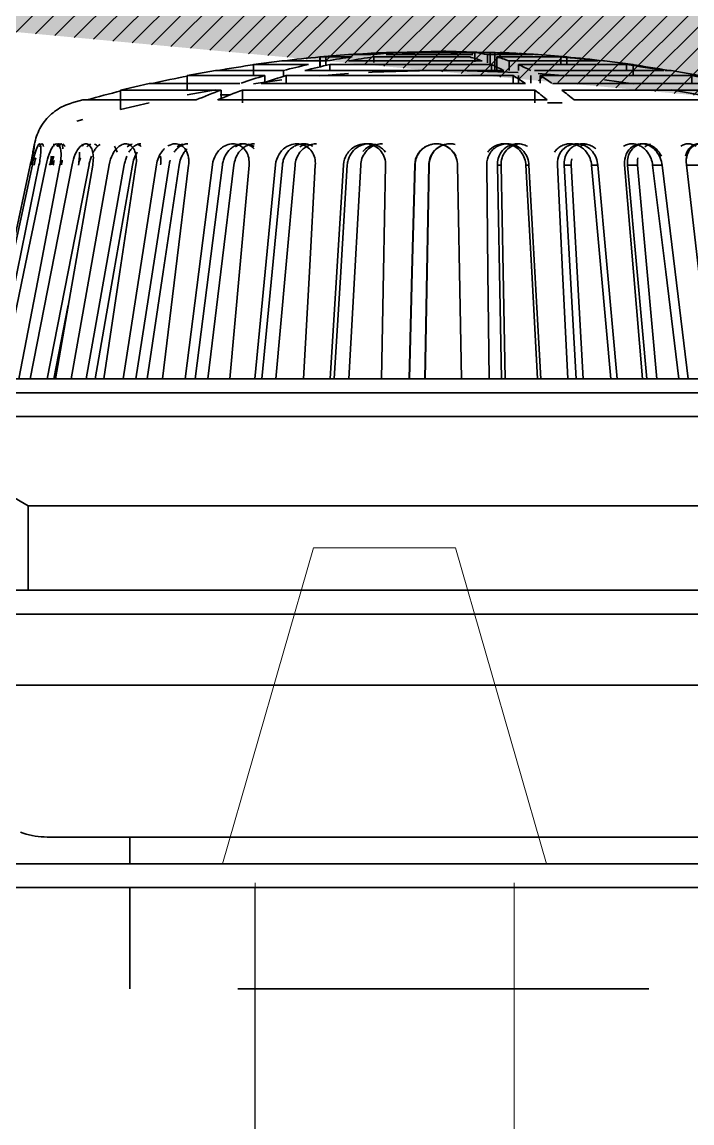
# Model space of a CAD drawing. Header units: millimetres. Extents: x -25371 to 2282244, y -90657 to 147824.
# Drawn here: x 1889915.8 to 1890058, y 2172.3 to 2406 of the extents above; entities that cross this region are included whole.
import ezdxf

# ---------------------------------------------------------------- set-up
doc = ezdxf.new("R2010")
doc.units = ezdxf.units.MM
doc.layers.add('000 - CONCRETE_COL_HATCH_', color=251, linetype='Continuous')
doc.layers.add('A-GLAZ-CURT', color=2, linetype='Continuous', lineweight=35)
doc.layers.add('P-PIPE', color=2, linetype='Continuous', lineweight=35)

# ---------------------------------------------------------------- blocks, each defined once
blk = doc.blocks.new('DPA_CP_Entrance Canopy Lower - Depth 4200-5687027-VS01 - ELEVATION 4')
at = {"layer": 'A-GLAZ-CURT', "lineweight": 9}
for p, q in [((4128.41, 106867.12), (4109.09, 106800)), ((4128.41, 106867.12), (4158.52, 106867.12)), ((4158.52, 106867.12), (4177.85, 106800)), ((4177.85, 106800), (4109.09, 106800)), ((4115.97, 106741.02), (4115.97, 106796.02)), ((4170.97, 106796.02), (4170.97, 106741.02))]:
    blk.add_line(p, q, dxfattribs=at)
at = {"layer": 'A-GLAZ-CURT'}
for p, q in [((4025.98, 106800), (4260.96, 106800)), ((4260.96, 106800), (4025.98, 106800)), ((4265.96, 106795), (4020.97, 106795)), ((4020.98, 106795), (4265.96, 106795))]:
    blk.add_line(p, q, dxfattribs=at)
blk = doc.blocks.new('DPA_CP_Entrance Canopy Lower - Depth 4200-V69-VS01 - ELEVATION 4')
at = {"layer": 'A-GLAZ-CURT', "lineweight": 9}
for p, q in [((4128.41, 106867.12), (4109.09, 106800)), ((4128.41, 106867.12), (4158.52, 106867.12)), ((4158.52, 106867.12), (4177.84, 106800)), ((4177.84, 106800), (4109.09, 106800)), ((4115.97, 106741.02), (4115.97, 106795)), ((4170.97, 106795), (4170.97, 106741.02))]:
    blk.add_line(p, q, dxfattribs=at)
at = {"layer": 'A-GLAZ-CURT'}
for p, q in [((4025.98, 106800), (4260.96, 106800)), ((4260.96, 106800), (4025.98, 106800)), ((4265.96, 106795), (4020.97, 106795)), ((4020.97, 106795), (4265.96, 106795))]:
    blk.add_line(p, q, dxfattribs=at)
blk = doc.blocks.new('DPA_CP_Entrance Canopy Lower - Depth 4200-V70-VS01 - ELEVATION 4')
at = {"layer": 'A-GLAZ-CURT', "lineweight": 9}
for p, q in [((4128.41, 106867.12), (4109.09, 106800)), ((4128.41, 106867.12), (4158.52, 106867.12)), ((4158.52, 106867.12), (4177.84, 106800)), ((4177.84, 106800), (4109.09, 106800)), ((4115.97, 106741.02), (4115.97, 106795)), ((4170.97, 106795), (4170.97, 106741.02))]:
    blk.add_line(p, q, dxfattribs=at)
at = {"layer": 'A-GLAZ-CURT'}
for p, q in [((4025.98, 106800), (4260.96, 106800)), ((4260.96, 106800), (4025.98, 106800)), ((4265.96, 106795), (4020.97, 106795)), ((4020.97, 106795), (4265.96, 106795))]:
    blk.add_line(p, q, dxfattribs=at)
blk = doc.blocks.new('DPA_CP_Entrance Canopy Lower - Depth 4200-V71-VS01 - ELEVATION 4')
at = {"layer": 'A-GLAZ-CURT', "lineweight": 9}
for p, q in [((4128.41, 106867.12), (4109.09, 106800)), ((4128.41, 106867.12), (4158.52, 106867.12)), ((4158.52, 106867.12), (4177.84, 106800)), ((4177.84, 106800), (4109.09, 106800)), ((4115.96, 106741.02), (4115.96, 106795)), ((4170.96, 106795), (4170.96, 106741.02))]:
    blk.add_line(p, q, dxfattribs=at)
at = {"layer": 'A-GLAZ-CURT'}
for p, q in [((4025.98, 106800), (4260.96, 106800)), ((4260.96, 106800), (4025.98, 106800)), ((4265.96, 106795), (4020.97, 106795)), ((4020.97, 106795), (4265.96, 106795))]:
    blk.add_line(p, q, dxfattribs=at)
blk = doc.blocks.new('DPA_CP_Entrance Canopy Lower - Depth 4200-V72-VS01 - ELEVATION 4')
at = {"layer": 'A-GLAZ-CURT', "lineweight": 9}
for p, q in [((4128.41, 106867.12), (4109.09, 106800)), ((4128.41, 106867.12), (4158.52, 106867.12)), ((4158.52, 106867.12), (4177.84, 106800)), ((4177.84, 106800), (4109.09, 106800)), ((4115.96, 106741.02), (4115.96, 106795)), ((4170.96, 106795), (4170.96, 106741.02))]:
    blk.add_line(p, q, dxfattribs=at)
at = {"layer": 'A-GLAZ-CURT'}
for p, q in [((4025.98, 106800), (4260.96, 106800)), ((4260.96, 106800), (4025.98, 106800)), ((4265.96, 106795), (4020.97, 106795)), ((4020.97, 106795), (4265.96, 106795))]:
    blk.add_line(p, q, dxfattribs=at)
blk = doc.blocks.new('DPA_CP_Entrance Canopy Lower - Depth 4200-V73-VS01 - ELEVATION 4')
at = {"layer": 'A-GLAZ-CURT', "lineweight": 9}
for p, q in [((4128.41, 106867.12), (4109.09, 106800)), ((4128.41, 106867.12), (4158.52, 106867.12)), ((4158.52, 106867.12), (4177.84, 106800)), ((4177.84, 106800), (4109.09, 106800)), ((4115.96, 106741.02), (4115.96, 106795)), ((4170.96, 106795), (4170.96, 106741.02))]:
    blk.add_line(p, q, dxfattribs=at)
at = {"layer": 'A-GLAZ-CURT'}
for p, q in [((4025.98, 106800), (4089.57, 106800)), ((4260.96, 106800), (4025.98, 106800)), ((4089.57, 106795), (4020.97, 106795)), ((4020.97, 106795), (4265.96, 106795))]:
    blk.add_line(p, q, dxfattribs=at)
blk = doc.blocks.new('ø100 RD_ - ø100 RD_-4180713-VS01 - ELEVATION 4')
at = {"layer": 'P-PIPE'}
for p, q in [((4121.69, 106970.49), (4115.64, 106969.71)), ((4121.87, 106970.49), (4121.69, 106970.49)), ((4121.69, 106970.49), (4131.27, 106970.49)), ((4135.79, 106971.83), (4129.75, 106971.34)), ((4129.75, 106971.34), (4129.75, 106969.23)), ((4136.58, 106971.34), (4129.75, 106971.34)), ((4129.75, 106971.34), (4129.82, 106971.34)), ((4129.82, 106969.25), (4129.82, 106971.34)), ((4130.98, 106969.51), (4130.98, 106971.34)), ((4130.98, 106971.34), (4135.76, 106971.34)), ((4135.81, 106971.83), (4135.79, 106971.83)), ((4135.79, 106971.83), (4140.58, 106971.83)), ((4135.84, 106970.49), (4164.18, 106970.49)), ((4141.16, 106970.16), (4141.16, 106971.34)), ((4161.54, 106971.34), (4141.16, 106971.34)), ((4145.08, 106971.83), (4143.79, 106971.83)), ((4145.97, 106972.28), (4143.87, 106972.28)), ((4145.16, 106971.83), (4159.56, 106971.83)), ((4156.88, 106972.28), (4150.55, 106972.28)), ((4154.99, 106972.28), (4161.33, 106972.28)), ((4162.2, 106971.83), (4157.3, 106971.83)), ((4162.61, 106970.32), (4162.61, 106972.28)), ((4166.85, 106972.28), (4162.61, 106972.28)), ((4165.29, 106970.05), (4165.29, 106971.83)), ((4165.29, 106971.83), (4174.91, 106971.83)), ((4165.9, 106969.71), (4165.9, 106972.28)), ((4165.9, 106972.28), (4166.97, 106972.28)), ((4166.85, 106968.46), (4166.85, 106972.28)), ((4167.27, 106968.25), (4167.27, 106971.34)), ((4180.9, 106971.34), (4167.27, 106971.34)), ((4169.91, 106968.46), (4169.91, 106970.49)), ((4169.91, 106970.49), (4188.85, 106970.49)), ((4176.08, 106971.83), (4175.38, 106971.83)), ((4175.7, 106971.34), (4181.91, 106971.34)), ((4176.07, 106971.83), (4176.08, 106971.83)), ((4182.13, 106971.34), (4176.08, 106971.83)), ((4180.9, 106969.71), (4180.9, 106971.34)), ((4182.13, 106969.71), (4182.13, 106971.34)), ((4190.19, 106970.49), (4189.96, 106970.49)), ((4190, 106970.49), (4190.19, 106970.49)), ((4196.23, 106969.71), (4190.19, 106970.49)), ((4107.59, 106968.46), (4101.54, 106967.37)), ((4107.99, 106968.46), (4107.58, 106968.46)), ((4107.58, 106968.46), (4121.99, 106968.46)), ((4115.64, 106969.71), (4115.64, 106967.37)), ((4127.29, 106969.71), (4115.64, 106969.71)), ((4115.64, 106969.71), (4115.92, 106969.71)), ((4117.07, 106969.71), (4119.83, 106969.71)), ((4120.41, 106969.71), (4121.7, 106969.71)), ((4121.99, 106968.46), (4121.99, 106967.18)), ((4126.56, 106968.46), (4168.78, 106968.46)), ((4131.86, 106968.46), (4131.86, 106969.71)), ((4166.15, 106969.71), (4131.86, 106969.71)), ((4166.15, 106968.46), (4166.15, 106969.71)), ((4171.88, 106968.46), (4171.88, 106969.71)), ((4194.8, 106969.71), (4171.88, 106969.71)), ((4175.31, 106968.46), (4202.73, 106968.46)), ((4190.17, 106969.71), (4196, 106969.71)), ((4194.8, 106968.46), (4194.8, 106969.71)), ((4196.23, 106967.37), (4196.23, 106969.71)), ((4204.29, 106968.46), (4203.04, 106968.46)), ((4203.89, 106968.46), (4204.29, 106968.46)), ((4210.33, 106967.37), (4204.29, 106968.46)), ((4093.48, 106965.7), (4087.44, 106964.3)), ((4094.12, 106965.7), (4093.48, 106965.7)), ((4093.48, 106965.7), (4112.72, 106965.7)), ((4101.54, 106967.37), (4101.54, 106964.3)), ((4118.02, 106967.37), (4101.61, 106967.37)), ((4103.2, 106967.37), (4107.83, 106967.37)), ((4121.69, 106966.44), (4115.64, 106965.64)), ((4117.3, 106965.7), (4173.38, 106965.7)), ((4118.02, 106965.94), (4118.02, 106967.37)), ((4122.59, 106965.79), (4122.59, 106967.37)), ((4170.75, 106967.37), (4122.59, 106967.37)), ((4135.79, 106967.79), (4129.75, 106967.29)), ((4170.75, 106965.79), (4170.75, 106967.37)), ((4171.88, 106965.79), (4171.88, 106967.37)), ((4174.51, 106965.79), (4174.51, 106967.37)), ((4182.13, 106967.29), (4176.08, 106967.79)), ((4176.48, 106965.79), (4176.48, 106967.37)), ((4208.67, 106967.37), (4176.48, 106967.37)), ((4179.11, 106965.7), (4216.59, 106965.7)), ((4196.23, 106965.64), (4190.19, 106966.44)), ((4204.22, 106967.37), (4210.26, 106967.37)), ((4208.67, 106965.79), (4208.67, 106967.37)), ((4087.44, 106964.3), (4087.44, 106960.15)), ((4108.75, 106964.3), (4087.5, 106964.3)), ((4089.34, 106964.3), (4093.61, 106964.3)), ((4107.58, 106964.37), (4101.54, 106963.26)), ((4108.75, 106962.5), (4108.75, 106964.3)), ((4113.33, 106961.56), (4113.33, 106964.3)), ((4175.35, 106964.3), (4113.33, 106964.3)), ((4175.35, 106961.56), (4175.35, 106964.3)), ((4222.53, 106964.3), (4181.08, 106964.3)), ((4210.33, 106963.26), (4204.29, 106964.37)), ((4079.38, 106962.21), (4077.06, 106961.56)), ((4080.27, 106962.21), (4079.38, 106962.21)), ((4079.38, 106962.21), (4103.46, 106962.21)), ((4093.48, 106961.57), (4087.44, 106960.15)), ((4108.04, 106962.21), (4177.98, 106962.21)), ((4108.55, 106963.26), (4110.58, 106963.26)), ((4110.54, 106963.26), (4108.55, 106963.26)), ((4178.08, 106961.57), (4181.18, 106961.57)), ((4181.16, 106961.57), (4179.11, 106961.57)), ((4183.71, 106962.21), (4230.45, 106962.21)), ((4079.38, 106958.03), (4078.15, 106957.68)), ((4069.22, 106953.2), (4069.1, 106952.62)), ((4168.21, 106948.35), (4167.42, 106948.35)), ((4174.12, 106948.35), (4173.48, 106948.35)), ((4183.11, 106948.35), (4181.63, 106948.35)), ((4188.75, 106948.35), (4187.41, 106948.35)), ((4197.18, 106948.35), (4195.06, 106948.35)), ((4202.38, 106948.35), (4200.38, 106948.35)), ((4210, 106948.35), (4207.56, 106948.35)), ((4076.3, 106918.66), (4073.29, 106903.02)), ((4062.8, 106903.02), (4089.85, 106903.02)), ((4069.72, 106903.02), (4065.82, 106903.02)), ((4066.11, 106903.02), (4069.72, 106903.02)), ((4069.96, 106903.02), (4066.28, 106903.02)), ((4066.98, 106903.02), (4068.22, 106903.02)), ((4071.01, 106903.02), (4067.04, 106903.02)), ((4067.16, 106903.02), (4071.01, 106903.02)), ((4069.75, 106903.02), (4067.16, 106903.02)), ((4068.22, 106903.02), (4071.83, 106903.02)), ((4071.01, 106903.02), (4069.75, 106903.02)), ((4071.83, 106903.02), (4077.2, 106903.02)), ((4078.78, 106903.02), (4072.29, 106903.02)), ((4078.99, 106903.02), (4073.29, 106903.02)), ((4077.2, 106903.02), (4073.59, 106903.02)), ((4073.59, 106903.02), (4076.9, 106903.02)), ((4075.46, 106903.02), (4078.99, 106903.02)), ((4078.93, 106903.02), (4075.46, 106903.02)), ((4076.9, 106903.02), (4080.1, 106903.02)), ((4080.1, 106903.02), (4087.08, 106903.02)), ((4088.54, 106903.02), (4081.77, 106903.02)), ((4089.31, 106903.02), (4082.04, 106903.02)), ((4087.08, 106903.02), (4083.87, 106903.02)), ((4083.87, 106903.02), (4087.97, 106903.02)), ((4086.2, 106903.02), (4089.31, 106903.02)), ((4088.29, 106903.02), (4086.2, 106903.02)), ((4087.97, 106903.02), (4090.68, 106903.02)), ((4089.85, 106903.02), (4250.24, 106903.02)), ((4090.68, 106903.02), (4094.75, 106903.02)), ((4101.39, 106903.02), (4092.26, 106903.02)), ((4101.66, 106903.02), (4093.05, 106903.02)), ((4094.75, 106903.02), (4099.04, 106903.02)), ((4099.04, 106903.02), (4096.34, 106903.02)), ((4096.34, 106903.02), (4101.12, 106903.02)), ((4099.06, 106903.02), (4101.66, 106903.02)), ((4101.48, 106903.02), (4099.06, 106903.02)), ((4101.12, 106903.02), (4103.24, 106903.02)), ((4103.24, 106903.02), (4112.74, 106903.02)), ((4115.19, 106903.02), (4105.83, 106903.02)), ((4115.65, 106903.02), (4105.96, 106903.02)), ((4112.74, 106903.02), (4110.61, 106903.02)), ((4110.61, 106903.02), (4115.92, 106903.02)), ((4113.65, 106903.02), (4115.65, 106903.02)), ((4115.65, 106903.02), (4113.65, 106903.02)), ((4115.92, 106903.02), (4117.4, 106903.02)), ((4117.4, 106903.02), (4127.75, 106903.02)), ((4130.74, 106903.02), (4119.94, 106903.02)), ((4130.87, 106903.02), (4120.39, 106903.02)), ((4127.75, 106903.02), (4126.27, 106903.02)), ((4126.27, 106903.02), (4131.95, 106903.02)), ((4129.52, 106903.02), (4130.87, 106903.02)), ((4130.86, 106903.02), (4129.52, 106903.02)), ((4132.74, 106903.02), (4143.61, 106903.02)), ((4146.75, 106903.02), (4135.86, 106903.02)), ((4146.85, 106903.02), (4135.9, 106903.02)), ((4142.82, 106903.02), (4148.7, 106903.02)), ((4148.77, 106903.02), (4159.85, 106903.02)), ((4163.1, 106903.02), (4151.95, 106903.02)), ((4163.1, 106903.02), (4152.02, 106903.02)), ((4159.78, 106903.02), (4165.67, 106903.02)), ((4165.03, 106903.02), (4175.28, 106903.02)), ((4179.14, 106903.02), (4168.26, 106903.02)), ((4179.43, 106903.02), (4168.36, 106903.02)), ((4176.62, 106903.02), (4182.35, 106903.02)), ((4182.35, 106903.02), (4181.01, 106903.02)), ((4181.01, 106903.02), (4191.48, 106903.02)), ((4184.13, 106903.02), (4185.6, 106903.02)), ((4194.47, 106903.02), (4184.13, 106903.02)), ((4185.6, 106903.02), (4184.13, 106903.02)), ((4194.51, 106903.02), (4184.42, 106903.02)), ((4191.48, 106903.02), (4192.83, 106903.02)), ((4192.83, 106903.02), (4198.22, 106903.02)), ((4198.22, 106903.02), (4196.22, 106903.02)), ((4196.22, 106903.02), (4205.91, 106903.02)), ((4199.13, 106903.02), (4201.26, 106903.02)), ((4208.63, 106903.02), (4199.13, 106903.02)), ((4201.26, 106903.02), (4199.14, 106903.02)), ((4209.29, 106903.02), (4199.44, 106903.02)), ((4205.91, 106903.02), (4207.92, 106903.02)), ((4207.92, 106903.02), (4212.81, 106903.02)), ((4235.24, 106900), (4035.05, 106900)), ((4035.05, 106900), (4076.63, 106900)), ((4232.6, 106900), (4039.08, 106900)), ((4040.25, 106900), (4079.27, 106900)), ((4089.85, 106900), (4055.2, 106900)), ((4055.58, 106900), (4222.02, 106900)), ((4175.29, 106900), (4062.91, 106900)), ((4064.41, 106900), (4094.33, 106900)), ((4076.63, 106900), (4261.76, 106900)), ((4079.27, 106900), (4261.09, 106900)), ((4256.29, 106900), (4089.85, 106900)), ((4094.33, 106900), (4119.9, 106900)), ((4120.68, 106900), (4230.7, 106900)), ((4217.54, 106900), (4176.39, 106900)), ((4035.05, 106894.96), (4067.81, 106876.05)), ((4035.05, 106894.96), (4076.63, 106894.96)), ((4076.63, 106894.96), (4035.05, 106894.96)), ((4035.05, 106894.96), (4235.24, 106894.96)), ((4235.24, 106894.96), (4064.71, 106894.96)), ((4068.29, 106894.96), (4098.43, 106894.96)), ((4213.44, 106894.96), (4068.62, 106894.96)), ((4076.63, 106894.96), (4261.22, 106894.96)), ((4261.76, 106894.96), (4076.63, 106894.96)), ((4098.43, 106894.96), (4175.28, 106894.96)), ((4175.65, 106894.96), (4243.25, 106894.96)), ((4067.81, 106876.05), (4067.81, 106858.09)), ((4098.12, 106876.05), (4067.81, 106876.05)), ((4068.15, 106876.05), (4213.75, 106876.05)), ((4231.47, 106876.05), (4098.12, 106876.05)), ((4024.91, 106858.09), (4245.82, 106858.09)), ((4261.24, 106858.09), (4066.06, 106858.09)), ((4098.12, 106858.09), (4067.81, 106858.09)), ((4068.15, 106858.09), (4213.75, 106858.09)), ((4175.28, 106858.09), (4098.12, 106858.09)), ((4243.73, 106858.09), (4175.76, 106858.09)), ((4025.75, 106853.02), (4245.82, 106853.02)), ((4261.14, 106853.02), (4066.06, 106853.02)), ((4090.19, 106837.95), (4055.72, 106837.95)), ((4064.38, 106837.95), (4221.68, 106837.95)), ((4083.18, 106837.95), (4119.83, 106837.95)), ((4260.43, 106837.95), (4083.18, 106837.95)), ((4230.74, 106837.95), (4090.19, 106837.95)), ((4119.94, 106837.95), (4228.69, 106837.95)), ((4089.41, 106805.71), (4089.41, 106800)), ((4089.41, 106805.71), (4199.58, 106805.71)), ((4112.29, 106805.71), (4089.57, 106805.71)), ((4222.46, 106805.71), (4112.29, 106805.71)), ((4199.58, 106805.71), (4222.3, 106805.71)), ((4089.41, 106795), (4089.41, 106773.48)), ((4112.29, 106773.48), (4199.58, 106773.48)), ((4199.58, 106773.48), (4112.29, 106773.48))]:
    blk.add_line(p, q, dxfattribs=at)
at = {"layer": 'P-PIPE', "flags": 128}
for points in [[(4155.94, 106972.53), (4140.63, 106972.12), (4140.06, 106972.09)], [(4171.82, 106972.09), (4156.51, 106972.53), (4155.94, 106972.53)], [(4155.94, 106968.5), (4140.84, 106968.1), (4140.06, 106968.06)], [(4171.82, 106968.06), (4156.72, 106968.5), (4155.94, 106968.5)], [(4069.22, 106953.2), (4069.33, 106953.63), (4069.44, 106954.06), (4069.58, 106954.48), (4069.73, 106954.9), (4069.9, 106955.31), (4070.08, 106955.71), (4070.28, 106956.11), (4070.5, 106956.49), (4070.73, 106956.87), (4070.98, 106957.24), (4071.24, 106957.6), (4071.51, 106957.94), (4071.8, 106958.28), (4072.1, 106958.6), (4072.42, 106958.92), (4072.75, 106959.22), (4073.08, 106959.5), (4073.43, 106959.77), (4073.79, 106960.03), (4074.16, 106960.28), (4074.54, 106960.5), (4074.93, 106960.72), (4075.33, 106960.91), (4075.73, 106961.1), (4076.15, 106961.26), (4076.56, 106961.41), (4076.99, 106961.54), (4077.04, 106961.56)], [(4058.64, 106903.02), (4063.44, 106925.69), (4068.25, 106948.35)], [(4068.7, 106948.45), (4063.87, 106925.74), (4059.05, 106903.02)], [(4060.78, 106903.02), (4065.44, 106925.69), (4070.1, 106948.35)], [(4071.63, 106948.45), (4066.92, 106925.74), (4062.21, 106903.02)], [(4065.82, 106903.02), (4070.19, 106925.69), (4074.56, 106948.35)], [(4077.12, 106948.45), (4072.67, 106925.74), (4068.22, 106903.02)], [(4071.83, 106903.02), (4076.28, 106925.74), (4080.73, 106948.45)], [(4073.59, 106903.02), (4077.54, 106925.69), (4081.5, 106948.35)], [(4085, 106948.45), (4080.95, 106925.74), (4076.9, 106903.02)], [(4080.1, 106903.02), (4084.16, 106925.74), (4088.21, 106948.45)], [(4089.94, 106948.35), (4085.99, 106925.69), (4082.04, 106903.02)], [(4083.87, 106903.02), (4087.28, 106925.69), (4090.69, 106948.35)], [(4095.04, 106948.45), (4091.51, 106925.74), (4087.97, 106903.02)], [(4090.68, 106903.02), (4094.22, 106925.74), (4097.75, 106948.45)], [(4099.87, 106948.35), (4096.46, 106925.69), (4093.05, 106903.02)], [(4096.34, 106903.02), (4099.1, 106925.69), (4101.87, 106948.35)], [(4106.93, 106948.45), (4104.02, 106925.74), (4101.12, 106903.02)], [(4103.24, 106903.02), (4106.15, 106925.74), (4109.06, 106948.45)], [(4111.49, 106948.35), (4108.72, 106925.69), (4105.96, 106903.02)], [(4110.61, 106903.02), (4112.65, 106925.69), (4114.69, 106948.35)], [(4120.31, 106948.45), (4118.12, 106925.74), (4115.92, 106903.02)], [(4117.4, 106903.02), (4119.6, 106925.74), (4121.79, 106948.45)], [(4124.47, 106948.35), (4122.43, 106925.69), (4120.39, 106903.02)], [(4126.27, 106903.02), (4127.52, 106925.69), (4128.77, 106948.35)], [(4134.77, 106948.45), (4133.36, 106925.74), (4131.95, 106903.02)], [(4132.74, 106903.02), (4134.15, 106925.74), (4135.56, 106948.45)], [(4138.4, 106948.35), (4137.15, 106925.69), (4135.9, 106903.02)], [(4142.82, 106903.02), (4143.25, 106925.69), (4143.67, 106948.35)], [(4149.88, 106948.45), (4149.29, 106925.74), (4148.7, 106903.02)], [(4148.77, 106903.02), (4149.36, 106925.74), (4149.95, 106948.45)], [(4152.86, 106948.35), (4152.44, 106925.69), (4152.02, 106903.02)], [(4152.09, 106903.02), (4152.51, 106925.69), (4152.93, 106948.35)], [(4159.78, 106903.02), (4159.36, 106925.69), (4158.94, 106948.35)], [(4165.16, 106948.45), (4165.42, 106925.74), (4165.67, 106903.02)], [(4167.42, 106948.35), (4167.84, 106925.69), (4168.26, 106903.02)], [(4169.05, 106903.02), (4168.63, 106925.69), (4168.21, 106948.35)], [(4173.48, 106948.35), (4174.72, 106925.69), (4175.97, 106903.02)], [(4176.62, 106903.02), (4175.37, 106925.69), (4174.12, 106948.35)], [(4180.17, 106948.45), (4181.26, 106925.74), (4182.35, 106903.02)], [(4181.63, 106948.35), (4182.88, 106925.69), (4184.13, 106903.02)], [(4185.6, 106903.02), (4184.36, 106925.69), (4183.11, 106948.35)], [(4187.41, 106948.35), (4189.45, 106925.69), (4191.48, 106903.02)], [(4192.83, 106903.02), (4190.79, 106925.69), (4188.75, 106948.35)], [(4194.44, 106948.45), (4196.33, 106925.74), (4198.22, 106903.02)], [(4195.06, 106948.35), (4197.1, 106925.69), (4199.13, 106903.02)], [(4201.26, 106903.02), (4199.22, 106925.69), (4197.18, 106948.35)], [(4200.38, 106948.35), (4203.15, 106925.69), (4205.91, 106903.02)], [(4207.92, 106903.02), (4205.15, 106925.69), (4202.38, 106948.35)], [(4207.55, 106948.45), (4210.18, 106925.74), (4212.81, 106903.02)], [(4071.84, 106805.71), (4071.2, 106805.72), (4070.55, 106805.76), (4069.91, 106805.83), (4069.27, 106805.92), (4068.64, 106806.03), (4068.01, 106806.17), (4067.39, 106806.34), (4066.77, 106806.53), (4066.16, 106806.74)], [(4119.78, 106805.71), (4116.77, 106805.71), (4113.83, 106805.71), (4110.95, 106805.71), (4108.15, 106805.71), (4105.42, 106805.71), (4102.77, 106805.71), (4100.21, 106805.71), (4097.73, 106805.71), (4095.35, 106805.71), (4093.07, 106805.71), (4090.89, 106805.71), (4088.81, 106805.71), (4086.83, 106805.71), (4084.97, 106805.71), (4083.23, 106805.71), (4081.59, 106805.71), (4080.08, 106805.71), (4078.69, 106805.71), (4077.42, 106805.71), (4076.28, 106805.71), (4075.27, 106805.71), (4074.38, 106805.71), (4073.63, 106805.71), (4073, 106805.71), (4072.51, 106805.71), (4072.16, 106805.71), (4071.93, 106805.71), (4071.84, 106805.71)], [(4071.84, 106805.71), (4071.91, 106805.71), (4072.11, 106805.71), (4072.45, 106805.71), (4072.92, 106805.71), (4073.52, 106805.71), (4074.25, 106805.71), (4075.12, 106805.71), (4076.11, 106805.71), (4077.23, 106805.71), (4078.48, 106805.71), (4079.85, 106805.71), (4081.34, 106805.71), (4082.96, 106805.71), (4084.69, 106805.71), (4086.53, 106805.71), (4088.48, 106805.71), (4090.55, 106805.71), (4092.71, 106805.71), (4094.98, 106805.71), (4097.35, 106805.71), (4099.81, 106805.71), (4100.77, 106805.71)], [(4100.77, 106805.71), (4103.35, 106805.71), (4106.01, 106805.71), (4108.76, 106805.71), (4111.58, 106805.71), (4114.47, 106805.71), (4117.43, 106805.71), (4120.45, 106805.71), (4123.53, 106805.71), (4126.66, 106805.71), (4129.84, 106805.71), (4133.05, 106805.71), (4136.31, 106805.71), (4139.59, 106805.71), (4142.91, 106805.71), (4146.24, 106805.71), (4149.59, 106805.71), (4152.94, 106805.71), (4156.31, 106805.71), (4159.67, 106805.71), (4163.03, 106805.71), (4166.37, 106805.71), (4169.7, 106805.71), (4173.01, 106805.71), (4176.29, 106805.71), (4179.53, 106805.71), (4182.74, 106805.71), (4185.91, 106805.71), (4189.03, 106805.71), (4192.09, 106805.71), (4195.1, 106805.71), (4198.04, 106805.71), (4200.92, 106805.71), (4203.73, 106805.71), (4206.46, 106805.71), (4209.1, 106805.71)], [(4175.27, 106805.71), (4172.28, 106805.71), (4168.97, 106805.71), (4165.64, 106805.71), (4162.29, 106805.71), (4158.93, 106805.71), (4155.57, 106805.71), (4152.2, 106805.71), (4148.85, 106805.71), (4145.5, 106805.71), (4142.17, 106805.71), (4138.87, 106805.71), (4135.59, 106805.71), (4132.34, 106805.71), (4129.13, 106805.71), (4125.96, 106805.71), (4122.85, 106805.71), (4119.93, 106805.71)], [(4211.11, 106805.71), (4208.53, 106805.71), (4205.86, 106805.71), (4203.11, 106805.71), (4200.29, 106805.71), (4197.4, 106805.71), (4194.44, 106805.71), (4191.42, 106805.71), (4188.34, 106805.71), (4185.21, 106805.71), (4182.04, 106805.71), (4178.82, 106805.71), (4175.57, 106805.71)]]:
    blk.add_lwpolyline(points, dxfattribs=at)
at = {"layer": 'P-PIPE'}
for centre, ratio, start_param, end_param in [((4155.36, 106683.42), 0.981627, 0.090111, 0.118284), ((4153.65, 106683.42), 0.656059, 0.090111, 0.118284), ((4155.36, 106683.42), 0.981627, 0.04049, 0.068952), ((4158.22, 106683.42), 0.656059, 0.090111, 0.118284), ((4153.65, 106683.42), 0.656059, 0.04049, 0.068952), ((4158.22, 106683.42), 0.656059, 0.04049, 0.068952), ((4153.07, 106683.42), 0.325568, 6.214233, 6.242695), ((4153.65, 106683.42), 0.656059, 6.235702, 6.242695), ((4153.07, 106683.42), 0.325568, 6.164901, 6.193074), ((4158.8, 106683.42), 0.325568, 6.214233, 6.242695), ((4155.36, 106683.42), 0.981627, 6.214233, 6.242695), ((4158.8, 106683.42), 0.325568, 6.164901, 6.193074), ((4156.51, 106683.42), 0.981627, 6.229237, 6.242695), ((4156.51, 106683.42), 0.981627, 6.214233, 6.228464), ((4155.36, 106683.42), 0.981627, 6.164901, 6.193074), ((4156.51, 106683.42), 0.981627, 6.164901, 6.193074), ((4155.36, 106683.42), 0.981627, 0.139437, 0.167713), ((4153.65, 106683.42), 0.656059, 0.139437, 0.167713), ((4158.22, 106683.42), 0.656059, 0.139437, 0.167713), ((4153.07, 106683.42), 0.325568, 6.115472, 6.143748), ((4158.8, 106683.42), 0.325568, 6.115472, 6.143748), ((4155.36, 106683.42), 0.981627, 6.115472, 6.143748), ((4156.51, 106683.42), 0.981627, 6.115472, 6.143748), ((4155.36, 106683.42), 0.981627, 0.190447, 0.217496), ((4153.65, 106683.42), 0.656059, 0.188995, 0.215979), ((4158.22, 106683.42), 0.656059, 0.188995, 0.215979), ((4153.07, 106683.42), 0.325568, 6.067206, 6.094191), ((4158.8, 106683.42), 0.325568, 6.067206, 6.094191), ((4155.36, 106683.42), 0.981627, 6.065689, 6.094191), ((4155.36, 106683.42), 0.981627, 0.241454, 0.267805), ((4153.65, 106683.42), 0.656059, 0.238983, 0.267805), ((4158.22, 106683.42), 0.656059, 0.238983, 0.267805), ((4153.07, 106683.42), 0.325568, 6.01538, 6.044202), ((4158.8, 106683.42), 0.325568, 6.01538, 6.044202)]:
    blk.add_ellipse(centre, major_axis=(0, 289.09), ratio=ratio, start_param=start_param, end_param=end_param, dxfattribs=at)
for points, knots in [([(4068.25, 106948.35), (4068.36, 106948.87), (4068.57, 106949.91), (4068.84, 106951.29), (4069.04, 106952.33), (4069.16, 106952.9), (4069.19, 106952.92), (4069.12, 106952.29), (4068.88, 106950.78), (4068.59, 106949.23), (4068.43, 106948.45)], [0, 0, 0, 0, 0.111111, 0.222222, 0.333333, 0.444444, 0.555556, 0.666667, 0.833333, 1, 1, 1, 1]), ([(4070.1, 106948.35), (4070.21, 106948.87), (4070.39, 106949.91), (4070.52, 106951.29), (4070.51, 106952.33), (4070.36, 106952.9), (4070.11, 106952.92), (4069.74, 106952.29), (4069.24, 106950.78), (4068.87, 106949.23), (4068.7, 106948.45)], [0, 0, 0, 0, 0.111111, 0.222222, 0.333333, 0.444444, 0.555556, 0.666667, 0.833333, 1, 1, 1, 1]), ([(4074.56, 106948.35), (4074.67, 106948.87), (4074.81, 106949.91), (4074.8, 106951.29), (4074.57, 106952.33), (4074.17, 106952.9), (4073.65, 106952.92), (4072.97, 106952.29), (4072.22, 106950.78), (4071.8, 106949.23), (4071.63, 106948.45)], [0, 0, 0, 0, 0.111111, 0.222222, 0.333333, 0.444444, 0.555556, 0.666667, 0.833333, 1, 1, 1, 1]), ([(4081.5, 106948.35), (4081.6, 106948.87), (4081.69, 106949.91), (4081.54, 106951.29), (4081.1, 106952.33), (4080.46, 106952.9), (4079.68, 106952.92), (4078.73, 106952.29), (4077.75, 106950.78), (4077.28, 106949.23), (4077.12, 106948.45)], [0, 0, 0, 0, 0.111111, 0.222222, 0.333333, 0.444444, 0.555556, 0.666667, 0.833333, 1, 1, 1, 1]), ([(4090.69, 106948.35), (4090.78, 106948.87), (4090.83, 106949.91), (4090.54, 106951.29), (4089.91, 106952.33), (4089.04, 106952.9), (4088.03, 106952.92), (4086.83, 106952.29), (4085.65, 106950.78), (4085.15, 106949.23), (4085, 106948.45)], [0, 0, 0, 0, 0.111111, 0.222222, 0.333333, 0.444444, 0.555556, 0.666667, 0.833333, 1, 1, 1, 1]), ([(4096.78, 106951.91), (4096.56, 106951.7), (4096.04, 106951.11), (4095.39, 106949.94), (4095.12, 106948.95), (4095.04, 106948.45)], [0.4285714, 0.4285714, 0.4285714, 0.4285714, 0.5714286, 0.7857143, 1, 1, 1, 1]), ([(4101.87, 106948.35), (4101.92, 106948.69), (4101.95, 106949.36), (4101.78, 106950.64), (4101.2, 106951.87), (4100.15, 106952.71), (4099.39, 106952.89), (4099, 106952.89)], [0, 0, 0, 0, 0.142857, 0.285714, 0.571429, 0.785714, 1, 1, 1, 1]), ([(4101.53, 106951.81), (4101.31, 106951.59), (4100.8, 106950.99), (4100.18, 106949.82), (4099.93, 106948.84), (4099.87, 106948.35)], [0.2, 0.2, 0.2, 0.2, 0.4, 0.7, 1, 1, 1, 1]), ([(4114.69, 106948.35), (4114.75, 106948.87), (4114.7, 106949.91), (4114.17, 106951.29), (4113.22, 106952.33), (4111.98, 106952.9), (4110.6, 106952.92), (4109.03, 106952.29), (4107.57, 106950.78), (4107.03, 106949.23), (4106.93, 106948.45)], [0, 0, 0, 0, 0.111111, 0.222222, 0.333333, 0.444444, 0.555556, 0.666667, 0.833333, 1, 1, 1, 1]), ([(4109.06, 106948.45), (4109.1, 106948.77), (4109.24, 106949.41), (4109.72, 106950.62), (4110.51, 106951.66), (4111.25, 106952.21), (4111.51, 106952.36)], [0, 0, 0, 0, 0.2, 0.4, 0.8, 1, 1, 1, 1]), ([(4113.97, 106952.36), (4113.43, 106952.05), (4112.59, 106951.29), (4111.78, 106949.82), (4111.54, 106948.84), (4111.49, 106948.35)], [0, 0, 0, 0, 0.4, 0.7, 1, 1, 1, 1]), ([(4128.77, 106948.35), (4128.81, 106948.87), (4128.71, 106949.91), (4128.08, 106951.29), (4127.01, 106952.33), (4125.64, 106952.9), (4124.14, 106952.92), (4122.45, 106952.29), (4120.91, 106950.78), (4120.39, 106949.23), (4120.31, 106948.45)], [0, 0, 0, 0, 0.111111, 0.222222, 0.333333, 0.444444, 0.555556, 0.666667, 0.833333, 1, 1, 1, 1]), ([(4121.79, 106948.45), (4121.82, 106948.77), (4121.94, 106949.41), (4122.43, 106950.62), (4123.24, 106951.66), (4124.03, 106952.21), (4124.31, 106952.36)], [0, 0, 0, 0, 0.2, 0.4, 0.8, 1, 1, 1, 1]), ([(4127, 106952.36), (4126.43, 106952.05), (4125.53, 106951.29), (4124.71, 106949.82), (4124.5, 106948.84), (4124.47, 106948.35)], [0, 0, 0, 0, 0.4, 0.7, 1, 1, 1, 1]), ([(4143.67, 106948.35), (4143.69, 106948.87), (4143.55, 106949.91), (4142.84, 106951.29), (4141.68, 106952.33), (4140.22, 106952.9), (4138.64, 106952.92), (4136.88, 106952.29), (4135.31, 106950.78), (4134.82, 106949.23), (4134.77, 106948.45)], [0, 0, 0, 0, 0.111111, 0.222222, 0.333333, 0.444444, 0.555556, 0.666667, 0.833333, 1, 1, 1, 1]), ([(4135.56, 106948.45), (4135.58, 106948.77), (4135.68, 106949.41), (4136.15, 106950.62), (4136.97, 106951.66), (4137.78, 106952.21), (4138.07, 106952.36)], [0, 0, 0, 0, 0.2, 0.4, 0.8, 1, 1, 1, 1]), ([(4140.9, 106952.36), (4140.32, 106952.05), (4139.41, 106951.29), (4138.6, 106949.82), (4138.41, 106948.84), (4138.4, 106948.35)], [0, 0, 0, 0, 0.4, 0.7, 1, 1, 1, 1]), ([(4158.94, 106948.35), (4158.94, 106948.87), (4158.77, 106949.91), (4157.99, 106951.29), (4156.78, 106952.33), (4155.28, 106952.9), (4153.67, 106952.92), (4151.9, 106952.29), (4150.34, 106950.78), (4149.9, 106949.23), (4149.88, 106948.45)], [0, 0, 0, 0, 0.111111, 0.222222, 0.333333, 0.444444, 0.555556, 0.666667, 0.833333, 1, 1, 1, 1]), ([(4149.95, 106948.45), (4149.96, 106948.77), (4150.04, 106949.41), (4150.47, 106950.62), (4151.28, 106951.66), (4152.09, 106952.21), (4152.38, 106952.36)], [0, 0, 0, 0, 0.2, 0.4, 0.8, 1, 1, 1, 1]), ([(4155.26, 106952.36), (4154.68, 106952.05), (4153.78, 106951.29), (4153.01, 106949.82), (4152.86, 106948.84), (4152.86, 106948.35)], [0, 0, 0, 0, 0.4, 0.7, 1, 1, 1, 1]), ([(4156.61, 106952.36), (4157.19, 106952.05), (4157.96, 106951.4), (4158.47, 106950.55), (4158.6, 106950.25)], [0, 0, 0, 0, 0.4, 0.6, 0.6, 0.6, 0.6]), ([(4174.12, 106948.35), (4174.1, 106948.87), (4173.9, 106949.91), (4173.08, 106951.29), (4171.86, 106952.33), (4170.36, 106952.9), (4168.77, 106952.92), (4167.03, 106952.29), (4165.54, 106950.78), (4165.16, 106949.23), (4165.16, 106948.45)], [0, 0, 0, 0, 0.111111, 0.222222, 0.333333, 0.444444, 0.555556, 0.666667, 0.833333, 1, 1, 1, 1]), ([(4169.65, 106952.36), (4169.08, 106952.05), (4168.22, 106951.29), (4167.52, 106949.82), (4167.4, 106948.84), (4167.42, 106948.35)], [0, 0, 0, 0, 0.4, 0.7, 1, 1, 1, 1]), ([(4170.97, 106952.36), (4171.56, 106952.05), (4172.47, 106951.29), (4173.27, 106949.82), (4173.46, 106948.84), (4173.48, 106948.35)], [0, 0, 0, 0, 0.4, 0.7, 1, 1, 1, 1]), ([(4188.75, 106948.35), (4188.71, 106948.87), (4188.48, 106949.91), (4187.66, 106951.29), (4186.45, 106952.33), (4185, 106952.9), (4183.48, 106952.92), (4181.83, 106952.29), (4180.45, 106950.78), (4180.13, 106949.23), (4180.17, 106948.45)], [0, 0, 0, 0, 0.111111, 0.222222, 0.333333, 0.444444, 0.555556, 0.666667, 0.833333, 1, 1, 1, 1]), ([(4183.61, 106952.36), (4183.09, 106952.05), (4182.29, 106951.29), (4181.67, 106949.82), (4181.59, 106948.84), (4181.63, 106948.35)], [0, 0, 0, 0, 0.4, 0.7, 1, 1, 1, 1]), ([(4184.88, 106952.36), (4185.45, 106952.05), (4186.34, 106951.29), (4187.16, 106949.82), (4187.37, 106948.84), (4187.41, 106948.35)], [0, 0, 0, 0, 0.4, 0.7, 1, 1, 1, 1]), ([(4202.38, 106948.35), (4202.33, 106948.87), (4202.07, 106949.91), (4201.26, 106951.29), (4200.12, 106952.33), (4198.76, 106952.9), (4197.35, 106952.92), (4195.85, 106952.29), (4194.62, 106950.78), (4194.38, 106949.23), (4194.44, 106948.45)], [0, 0, 0, 0, 0.111111, 0.222222, 0.333333, 0.444444, 0.555556, 0.666667, 0.833333, 1, 1, 1, 1]), ([(4196.74, 106952.36), (4196.26, 106952.05), (4195.56, 106951.29), (4195.04, 106949.82), (4195, 106948.84), (4195.06, 106948.35)], [0, 0, 0, 0, 0.4, 0.7, 1, 1, 1, 1]), ([(4197.9, 106952.36), (4198.44, 106952.05), (4199.29, 106951.29), (4200.1, 106949.82), (4200.33, 106948.84), (4200.38, 106948.35)], [0, 0, 0, 0, 0.4, 0.7, 1, 1, 1, 1]), ([(4202.25, 106950.3), (4201.96, 106950.88), (4201.37, 106951.66), (4200.63, 106952.21), (4200.37, 106952.36)], [0.4, 0.4, 0.4, 0.4, 0.8, 1, 1, 1, 1]), ([(4208.62, 106952.36), (4208.22, 106952.05), (4207.71, 106951.4), (4207.43, 106950.55), (4207.36, 106950.25)], [0, 0, 0, 0, 0.4, 0.6, 0.6, 0.6, 0.6]), ([(4214.6, 106948.35), (4214.53, 106948.87), (4214.26, 106949.91), (4213.5, 106951.29), (4212.44, 106952.33), (4211.21, 106952.9), (4209.96, 106952.92), (4208.65, 106952.29), (4207.61, 106950.78), (4207.45, 106949.23), (4207.55, 106948.45)], [0, 0, 0, 0, 0.111111, 0.222222, 0.333333, 0.444444, 0.555556, 0.666667, 0.833333, 1, 1, 1, 1]), ([(4072.76, 106950.25), (4072.73, 106950.1), (4072.61, 106949.49), (4072.48, 106948.84), (4072.37, 106948.35)], [0.6, 0.6, 0.6, 0.6, 0.7, 1, 1, 1, 1])]:
    blk.add_open_spline(points, degree=3, knots=knots, dxfattribs=at)
for points in [[(4070.21, 106952.25), (4070.34, 106952.52), (4070.59, 106952.9), (4070.9, 106952.92), (4071.04, 106952.56), (4071.08, 106952.3)], [(4073.31, 106952.89), (4073.31, 106952.89), (4073.27, 106952.8), (4073.21, 106952.53), (4073.17, 106952.36)], [(4073.24, 106952.36), (4073.27, 106952.53), (4073.31, 106952.8), (4073.32, 106952.89), (4073.31, 106952.89)], [(4073.88, 106952.36), (4073.96, 106952.53), (4074.12, 106952.8), (4074.26, 106952.89), (4074.32, 106952.89)], [(4074, 106952.25), (4074.2, 106952.52), (4074.41, 106952.71), (4074.61, 106952.81)], [(4074.82, 106952.89), (4074.75, 106952.89), (4074.58, 106952.8), (4074.4, 106952.53), (4074.31, 106952.36)], [(4074.32, 106952.89), (4074.37, 106952.89), (4074.46, 106952.8), (4074.52, 106952.53), (4074.54, 106952.36)], [(4075.12, 106952.36), (4075.09, 106952.53), (4075, 106952.8), (4074.89, 106952.89), (4074.82, 106952.89)], [(4075.18, 106951.82), (4075.17, 106952.03), (4075.15, 106952.21), (4075.12, 106952.36)], [(4075.18, 106952.83), (4075.35, 106952.74), (4075.51, 106952.56), (4075.63, 106952.3)], [(4079.45, 106952.36), (4079.36, 106952.53), (4079.26, 106952.66), (4079.15, 106952.75)], [(4080.27, 106952.25), (4080.54, 106952.52), (4080.83, 106952.71), (4081.11, 106952.81)], [(4081.64, 106951.12), (4081.78, 106951.38), (4082.07, 106951.85), (4082.38, 106952.21), (4082.54, 106952.36)], [(4081.92, 106952.83), (4082.18, 106952.74), (4082.42, 106952.56), (4082.62, 106952.3)], [(4082.54, 106952.36), (4082.73, 106952.53), (4082.92, 106952.66), (4083.1, 106952.75)], [(4086.68, 106951.12), (4086.62, 106951.38), (4086.45, 106951.85), (4086.23, 106952.21), (4086.1, 106952.36)], [(4088.85, 106952.25), (4089.18, 106952.52), (4089.53, 106952.71), (4089.88, 106952.81)], [(4089.21, 106951.12), (4089.37, 106951.38), (4089.71, 106951.85), (4090.1, 106952.21), (4090.3, 106952.36)], [(4090.3, 106952.36), (4090.53, 106952.53), (4091, 106952.8), (4091.48, 106952.89), (4091.71, 106952.89)], [(4090.92, 106952.83), (4091.25, 106952.74), (4091.56, 106952.56), (4091.83, 106952.3)], [(4099, 106952.89), (4098.5, 106952.89), (4097.97, 106952.73), (4097.48, 106952.44)], [(4098.8, 106951.12), (4098.98, 106951.38), (4099.37, 106951.85), (4099.82, 106952.21), (4100.05, 106952.36)], [(4099.46, 106952.25), (4099.84, 106952.52), (4100.25, 106952.71), (4100.66, 106952.81)], [(4100.05, 106952.36), (4100.32, 106952.53), (4100.87, 106952.8), (4101.44, 106952.89), (4101.72, 106952.89)], [(4111.51, 106952.36), (4111.8, 106952.53), (4112.42, 106952.8), (4113.06, 106952.89), (4113.37, 106952.89)], [(4111.79, 106952.25), (4112.21, 106952.52), (4112.66, 106952.71), (4113.13, 106952.81)], [(4113.37, 106952.89), (4113.69, 106952.89), (4114.31, 106952.8), (4114.87, 106952.53), (4115.13, 106952.36)], [(4115.87, 106952.89), (4115.55, 106952.89), (4114.9, 106952.8), (4114.27, 106952.53), (4113.97, 106952.36)], [(4114.51, 106952.83), (4114.96, 106952.74), (4115.38, 106952.56), (4115.76, 106952.3)], [(4115.13, 106952.36), (4115.37, 106952.21), (4115.59, 106952.02), (4115.79, 106951.81)], [(4124.31, 106952.36), (4124.62, 106952.53), (4125.28, 106952.8), (4125.98, 106952.89), (4126.32, 106952.89)], [(4125.46, 106952.25), (4125.91, 106952.52), (4126.39, 106952.71), (4126.89, 106952.81)], [(4126.32, 106952.89), (4126.66, 106952.89), (4127.34, 106952.8), (4127.97, 106952.53), (4128.26, 106952.36)], [(4129.03, 106952.89), (4128.69, 106952.89), (4127.98, 106952.8), (4127.31, 106952.53), (4127, 106952.36)], [(4138.07, 106952.36), (4138.39, 106952.53), (4139.08, 106952.8), (4139.81, 106952.89), (4140.17, 106952.89)], [(4138.86, 106951.23), (4139.2, 106951.63), (4140.02, 106952.33), (4141.02, 106952.71), (4141.53, 106952.81)], [(4140.17, 106952.89), (4140.53, 106952.89), (4141.25, 106952.8), (4141.91, 106952.53), (4142.23, 106952.36)], [(4143.01, 106952.89), (4142.65, 106952.89), (4141.92, 106952.8), (4141.23, 106952.53), (4140.9, 106952.36)], [(4142.23, 106952.36), (4142.79, 106952.05), (4143.28, 106951.61), (4143.65, 106951.09)], [(4152.38, 106952.36), (4152.7, 106952.53), (4153.39, 106952.8), (4154.13, 106952.89), (4154.49, 106952.89)], [(4152.93, 106948.35), (4152.93, 106948.87), (4153.11, 106949.91), (4153.88, 106951.29), (4155.09, 106952.33), (4156.09, 106952.71), (4156.61, 106952.81)], [(4154.49, 106952.89), (4154.86, 106952.89), (4155.6, 106952.8), (4156.29, 106952.53), (4156.61, 106952.36)], [(4157.38, 106952.89), (4157.01, 106952.89), (4156.28, 106952.8), (4155.59, 106952.53), (4155.26, 106952.36)], [(4158.47, 106952.75), (4158.11, 106952.84), (4157.75, 106952.89), (4157.38, 106952.89)], [(4165.37, 106951.12), (4165.56, 106951.38), (4165.99, 106951.85), (4166.51, 106952.21), (4166.79, 106952.36)], [(4166.79, 106952.36), (4167.1, 106952.53), (4167.78, 106952.8), (4168.5, 106952.89), (4168.86, 106952.89)], [(4168.21, 106948.35), (4168.18, 106948.87), (4168.32, 106949.91), (4169.04, 106951.29), (4170.19, 106952.33), (4171.17, 106952.71), (4171.67, 106952.81)], [(4168.86, 106952.89), (4169.23, 106952.89), (4169.96, 106952.8), (4170.65, 106952.53), (4170.97, 106952.36)], [(4171.71, 106952.89), (4171.34, 106952.89), (4170.63, 106952.8), (4169.96, 106952.53), (4169.65, 106952.36)], [(4173.8, 106952.36), (4173.48, 106952.53), (4172.79, 106952.8), (4172.07, 106952.89), (4171.71, 106952.89)], [(4179.55, 106951.12), (4179.72, 106951.38), (4180.12, 106951.85), (4180.61, 106952.21), (4180.87, 106952.36)], [(4180.87, 106952.36), (4181.17, 106952.53), (4181.81, 106952.8), (4182.49, 106952.89), (4182.84, 106952.89)], [(4182.84, 106952.89), (4183.19, 106952.89), (4183.89, 106952.8), (4184.56, 106952.53), (4184.88, 106952.36)], [(4185.55, 106952.89), (4185.21, 106952.89), (4184.53, 106952.8), (4183.9, 106952.53), (4183.61, 106952.36)], [(4184.91, 106952.25), (4185.32, 106952.52), (4185.78, 106952.71), (4186.26, 106952.81)], [(4187.56, 106952.36), (4187.25, 106952.53), (4186.59, 106952.8), (4185.89, 106952.89), (4185.55, 106952.89)], [(4188.35, 106951.82), (4188.11, 106952.03), (4187.84, 106952.21), (4187.56, 106952.36)], [(4194.2, 106952.36), (4194.47, 106952.53), (4195.05, 106952.8), (4195.68, 106952.89), (4196, 106952.89)], [(4196, 106952.89), (4196.32, 106952.89), (4196.98, 106952.8), (4197.6, 106952.53), (4197.9, 106952.36)], [(4198.5, 106952.89), (4198.18, 106952.89), (4197.57, 106952.8), (4197, 106952.53), (4196.74, 106952.36)], [(4200.37, 106952.36), (4200.07, 106952.53), (4199.46, 106952.8), (4198.81, 106952.89), (4198.5, 106952.89)], [(4198.7, 106952.25), (4199.07, 106952.52), (4199.48, 106952.71), (4199.92, 106952.81)], [(4206.36, 106952.36), (4206.6, 106952.53), (4207.1, 106952.8), (4207.66, 106952.89), (4207.94, 106952.89)], [(4207.94, 106952.89), (4208.23, 106952.89), (4208.81, 106952.8), (4209.38, 106952.53), (4209.65, 106952.36)], [(4210.15, 106952.89), (4209.88, 106952.89), (4209.34, 106952.8), (4208.85, 106952.53), (4208.62, 106952.36)], [(4069.06, 106948.35), (4069.17, 106948.87), (4069.29, 106949.39), (4069.41, 106949.88)], [(4072.55, 106948.45), (4072.62, 106948.77), (4072.75, 106949.41), (4072.86, 106950.01), (4072.91, 106950.3)], [(4072.78, 106948.45), (4072.85, 106948.77), (4072.99, 106949.41), (4073.14, 106950.01), (4073.21, 106950.3)], [(4073.32, 106949.32), (4073.25, 106949), (4073.18, 106948.68), (4073.11, 106948.35)], [(4074.86, 106948.45), (4074.92, 106948.77), (4074.98, 106949.09), (4075.03, 106949.4)], [(4078.67, 106951.09), (4078.7, 106950.7), (4078.7, 106949.82), (4078.56, 106948.84), (4078.46, 106948.35)], [(4078.49, 106948.35), (4078.59, 106948.87), (4078.72, 106949.39), (4078.9, 106949.88)], [(4080.73, 106948.45), (4080.79, 106948.77), (4080.94, 106949.41), (4081.15, 106950.01), (4081.27, 106950.3)], [(4088.21, 106948.45), (4088.27, 106948.77), (4088.42, 106949.41), (4088.65, 106950.01), (4088.77, 106950.3)], [(4090.95, 106951.09), (4090.71, 106950.7), (4090.28, 106949.82), (4090.02, 106948.84), (4089.94, 106948.35)], [(4095.91, 106948.45), (4095.95, 106948.77), (4096, 106949.41), (4095.95, 106950.01), (4095.9, 106950.3)], [(4097.75, 106948.45), (4097.8, 106948.77), (4097.87, 106949.09), (4097.97, 106949.4)], [(4183.11, 106948.35), (4183.07, 106948.81), (4183.1, 106949.27), (4183.2, 106949.71)], [(4197.18, 106948.35), (4197.12, 106948.87), (4197.15, 106949.39), (4197.25, 106949.88)]]:
    blk.add_open_spline(points, degree=3, dxfattribs=at)
blk = doc.blocks.new('C-1-VS01_REV00_20260616-140725_ELEVATION_4_EX')
at = {"layer": '000 - CONCRETE_COL_HATCH_'}
h = blk.add_hatch(dxfattribs=at)
h.set_pattern_fill('AR-CONC', color=256, scale=0.05, angle=-2e-15)
h.paths.add_polyline_path([(16572.78, 106950), (14053.64, 107184.7), (14054.29, 106600), (16572.78, 106600)])
h.paths.add_polyline_path([(15271.82, 105750), (15271.82, 103600), (16721.82, 103600), (16721.82, 108700), (14053.64, 108700), (14053.64, 107184.7), (14053.64, 103600), (14171.82, 103600), (14171.82, 105750)])
h = blk.add_hatch(dxfattribs=at)
h.set_pattern_fill('ANSI31', color=256, angle=-2e-15)
h.paths.add_polyline_path([(16572.79, 106950), (14053.64, 107184.7), (14054.29, 106600), (16572.79, 106600)])
h.paths.add_polyline_path([(15271.83, 105750), (15271.83, 103600), (16721.82, 103600), (16721.82, 108700), (14053.64, 108700), (14053.64, 107184.7), (14053.64, 103600), (14171.83, 103600), (14171.83, 105750)])
at = {"layer": 'A-GLAZ-CURT'}
for name in ['DPA_CP_Entrance Canopy Lower - Depth 4200-5687027-VS01 - ELEVATION 4', 'DPA_CP_Entrance Canopy Lower - Depth 4200-V69-VS01 - ELEVATION 4', 'DPA_CP_Entrance Canopy Lower - Depth 4200-V70-VS01 - ELEVATION 4', 'DPA_CP_Entrance Canopy Lower - Depth 4200-V71-VS01 - ELEVATION 4', 'DPA_CP_Entrance Canopy Lower - Depth 4200-V72-VS01 - ELEVATION 4', 'DPA_CP_Entrance Canopy Lower - Depth 4200-V73-VS01 - ELEVATION 4']:
    blk.add_blockref(name, (12221.82, 0), dxfattribs=at)
at = {"layer": 'P-PIPE'}
blk.add_blockref('ø100 RD_ - ø100 RD_-4180713-VS01 - ELEVATION 4', (12221.82, 0), dxfattribs=at)

msp = doc.modelspace()

# ---------------------------------------------------------------- block references
msp.add_blockref('C-1-VS01_REV00_20260616-140725_ELEVATION_4_EX', (1873627.43, -104572.744))

doc.saveas('drawing.dxf')
